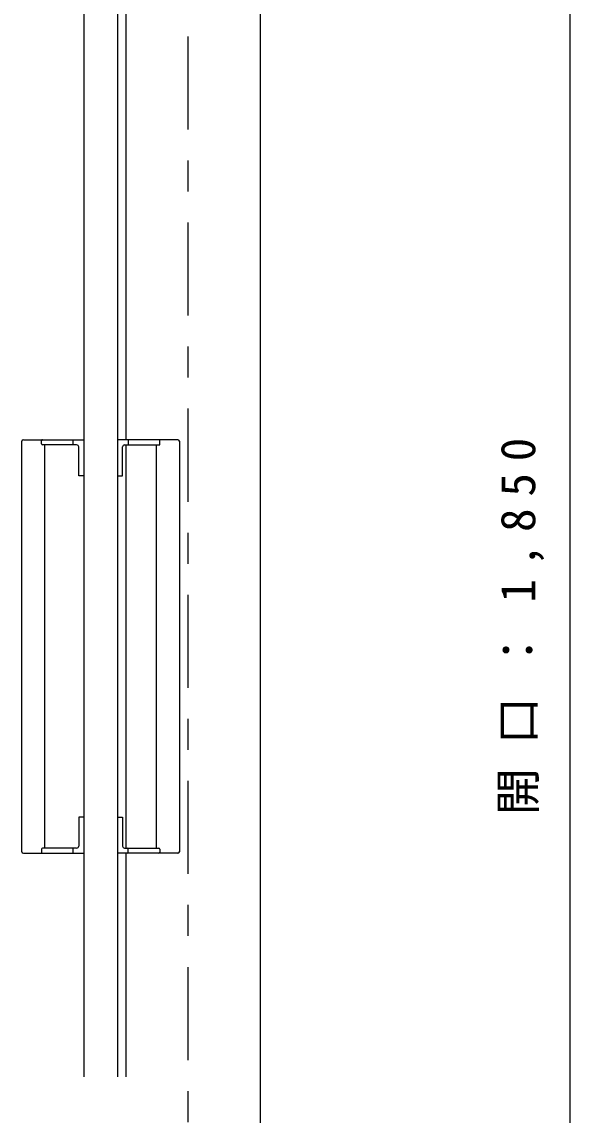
# Model space of a CAD drawing. Units: millimetres, scale not verified. Extents: x -11550 to 187, y -62370 to 8010.
# Drawn here: x -5681 to -5150, y -13800 to -12742 of the extents above; entities that cross this region are included whole.
import ezdxf

# ---------------------------------------------------------------- set-up
doc = ezdxf.new("R2010")
doc.units = ezdxf.units.MM
doc.header["$LTSCALE"] = 30
doc.linetypes.add('USER2', pattern=[6, 3, -1, 1, -1])
doc.layers.add('layer1', color=4, linetype='Continuous', lineweight=25)
doc.styles.add('ＭＳ ゴシック', font='')
doc.styles.get('ＭＳ ゴシック').set_extended_font_data('MS Gothic')

msp = doc.modelspace()

# ---------------------------------------------------------------- linework, layer by layer
at = {"layer": 'layer1', "linetype": 'USER2'}
msp.add_line((-5520, -11316.33), (-5520, -15726.33), dxfattribs=at)
at = {"layer": 'layer1'}
for p, q in [((-5450, -12390.33), (-5450, -14246.33)), ((-5580, -12396.33), (-5580, -13146.33)), ((-5150, -14231.33), (-5150, -12411.33)), ((-5580, -13151.33), (-5580, -13541.33)), ((-5580, -13546.33), (-5580, -13762.53))]:
    msp.add_line(p, q, dxfattribs=at)
at = {"layer": 'layer1', "color": 3}
for p, q in [((-5620.55, -12396.33), (-5620.55, -13762.53)), ((-5588.13, -12396.33), (-5588.13, -13762.53)), ((-5680.55, -13544.83), (-5680.55, -13147.83)), ((-5679.05, -13146.33), (-5620.55, -13146.33)), ((-5661.58, -13150.33), (-5661.58, -13147.33)), ((-5627.55, -13151.33), (-5660.58, -13151.33)), ((-5658.55, -13151.33), (-5658.55, -13541.33)), ((-5631.12, -13146.33), (-5631.12, -13151.33)), ((-5625.55, -13181.33), (-5625.55, -13153.33)), ((-5529.63, -13146.33), (-5588.13, -13146.33)), ((-5583.13, -13181.33), (-5583.13, -13153.33)), ((-5581.13, -13151.33), (-5547.11, -13151.33)), ((-5577.56, -13146.33), (-5577.56, -13151.33)), ((-5550.13, -13541.33), (-5550.13, -13151.33)), ((-5547.11, -13151.33), (-5547.11, -13146.33)), ((-5528.13, -13147.83), (-5528.13, -13544.83)), ((-5620.55, -13181.33), (-5625.55, -13181.33)), ((-5588.13, -13181.33), (-5583.13, -13181.33)), ((-5625.55, -13511.33), (-5625.55, -13539.33)), ((-5620.55, -13511.33), (-5625.55, -13511.33)), ((-5588.13, -13511.33), (-5583.13, -13511.33)), ((-5583.13, -13511.33), (-5583.13, -13539.33)), ((-5661.58, -13542.33), (-5661.58, -13545.33)), ((-5627.55, -13541.33), (-5660.58, -13541.33)), ((-5631.12, -13542.33), (-5631.12, -13545.33)), ((-5581.13, -13541.33), (-5548.11, -13541.33)), ((-5577.56, -13545.33), (-5577.56, -13542.33)), ((-5547.11, -13542.33), (-5547.11, -13545.33)), ((-5679.05, -13546.33), (-5620.55, -13546.33)), ((-5529.63, -13546.33), (-5588.13, -13546.33))]:
    msp.add_line(p, q, dxfattribs=at)
for centre, radius, start, end in [((-5679.05, -13147.83), 1.5, 90, 180), ((-5660.58, -13147.33), 1, 90, 180), ((-5660.58, -13150.33), 1, 180, 270), ((-5627.55, -13153.33), 2, 0, 90), ((-5581.13, -13153.33), 2, 90, 180), ((-5529.63, -13147.83), 1.5, 0, 90), ((-5679.05, -13544.83), 1.5, 180, 270), ((-5660.58, -13542.33), 1, 90, 180), ((-5630.12, -13542.33), 1, 90, 180), ((-5627.55, -13539.33), 2, 270, 0), ((-5581.13, -13539.33), 2, 180, 270), ((-5578.56, -13542.33), 1, 0, 90), ((-5548.11, -13542.33), 1, 0, 90), ((-5529.63, -13544.83), 1.5, 270, 0), ((-5660.58, -13545.33), 1, 180, 270), ((-5630.12, -13545.33), 1, 180, 270), ((-5578.56, -13545.33), 1, 270, 0), ((-5548.11, -13545.33), 1, 270, 0)]:
    msp.add_arc(centre, radius, start, end, dxfattribs=at)

# ---------------------------------------------------------------- texts
at = {"layer": 'layer1', "color": 3, "insert": (-5196.21, -13321.33), "char_height": 33.5, "attachment_point": 5, "rotation": 90, "style": 'ＭＳ ゴシック'}
msp.add_mtext('\\T1.5;開口：1,850', dxfattribs=at)

doc.saveas('drawing.dxf')
